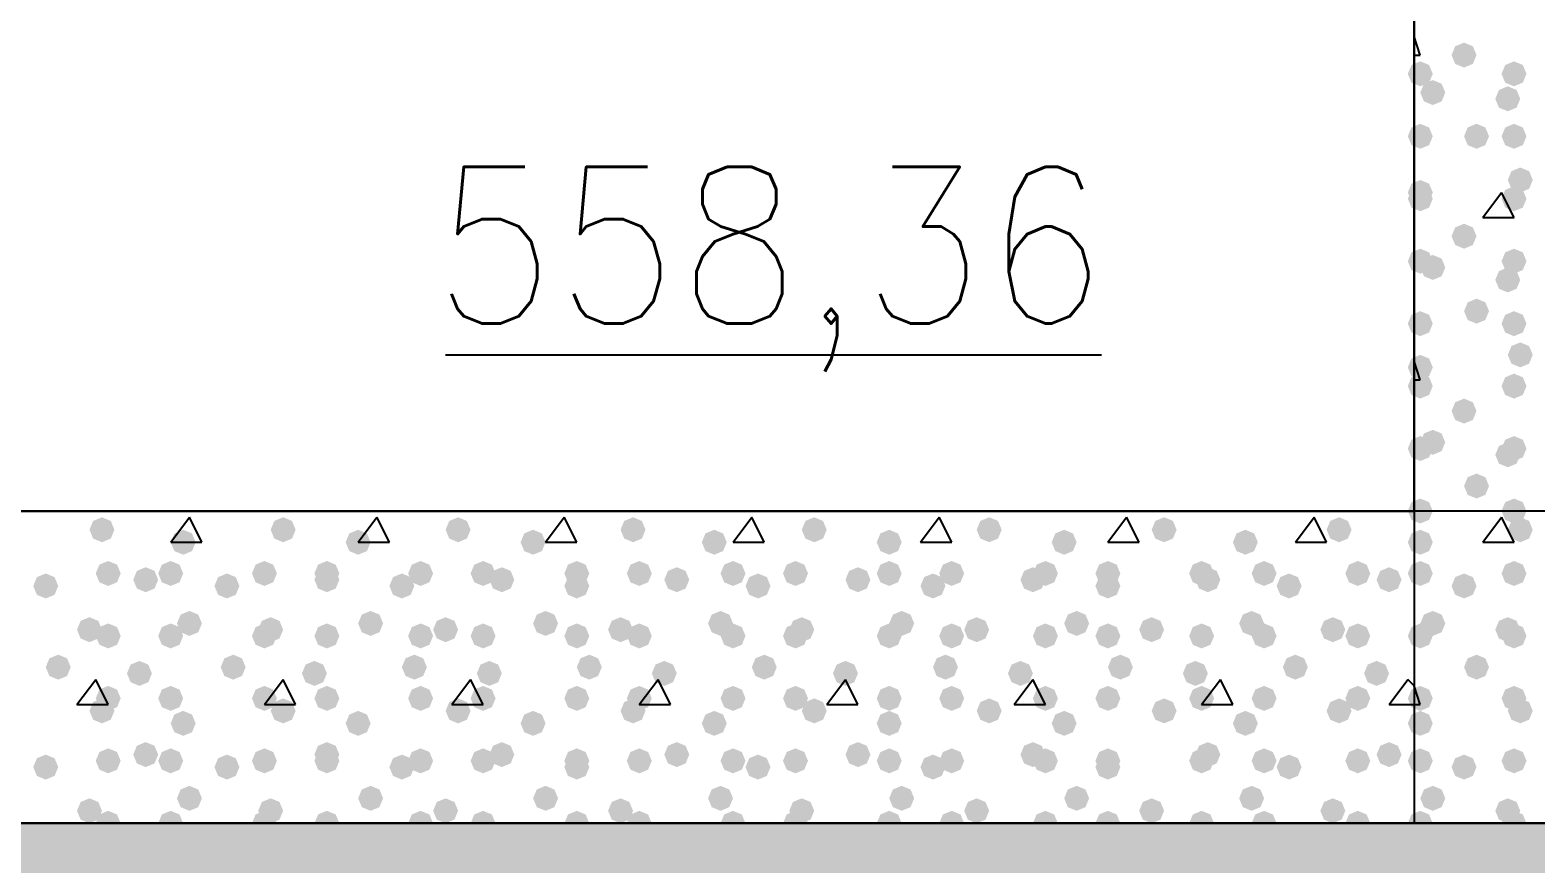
# Model space of a CAD drawing. Header units: millimetres. Extents: x 0 to 420, y 0 to 297.
# Drawn here: x 206.73 to 216.94, y 103.7 to 109.35 of the extents above; entities that cross this region are included whole.
import ezdxf

# ---------------------------------------------------------------- set-up
doc = ezdxf.new("R2010")
doc.units = ezdxf.units.MM
doc.layers.get('0').update_dxf_attribs({"linetype": 'CONTINUOUS'})
doc.styles.get("Standard").update_dxf_attribs({"font": 'STANDARD'})

msp = doc.modelspace()

# ---------------------------------------------------------------- hatches: boundary and pattern name
at = {"true_color": 0x000008}
for points in [[(216.535, 109.177667), (216.510129, 109.117871), (216.450333, 109.093), (216.390537, 109.117871), (216.365667, 109.177667), (216.390537, 109.237462), (216.450333, 109.262333), (216.510129, 109.237463)], [(216.238667, 109.050667), (216.213796, 108.990871), (216.154, 108.966), (216.094204, 108.990871), (216.069333, 109.050667), (216.094204, 109.110462), (216.154, 109.135333), (216.213796, 109.110463)], [(216.873667, 109.050667), (216.848796, 108.990871), (216.789, 108.966), (216.729204, 108.990871), (216.704333, 109.050667), (216.729204, 109.110462), (216.789, 109.135333), (216.848796, 109.110463)], [(216.323333, 108.923667), (216.298463, 108.863871), (216.238667, 108.839), (216.178871, 108.863871), (216.154, 108.923667), (216.178871, 108.983462), (216.238667, 109.008333), (216.298462, 108.983463)], [(216.831333, 108.881333), (216.806462, 108.821537), (216.746667, 108.796667), (216.686871, 108.821537), (216.662, 108.881333), (216.686871, 108.941129), (216.746667, 108.966), (216.806462, 108.941129)], [(216.238667, 108.627333), (216.213796, 108.567537), (216.154, 108.542667), (216.094204, 108.567537), (216.069333, 108.627333), (216.094204, 108.687129), (216.154, 108.712), (216.213796, 108.687129)], [(216.619667, 108.627333), (216.594796, 108.567537), (216.535, 108.542667), (216.475204, 108.567537), (216.450333, 108.627333), (216.475204, 108.687129), (216.535, 108.712), (216.594796, 108.687129)], [(216.873667, 108.627333), (216.848796, 108.567537), (216.789, 108.542667), (216.729204, 108.567537), (216.704333, 108.627333), (216.729204, 108.687129), (216.789, 108.712), (216.848796, 108.687129)], [(216.916, 108.331), (216.891129, 108.271204), (216.831333, 108.246333), (216.771538, 108.271204), (216.746667, 108.331), (216.771537, 108.390796), (216.831333, 108.415667), (216.891129, 108.390796)], [(216.238667, 108.246333), (216.213796, 108.186537), (216.154, 108.161667), (216.094204, 108.186537), (216.069333, 108.246333), (216.094204, 108.306129), (216.154, 108.331), (216.213796, 108.306129)], [(216.238667, 108.204), (216.213796, 108.144204), (216.154, 108.119333), (216.094204, 108.144204), (216.069333, 108.204), (216.094204, 108.263796), (216.154, 108.288667), (216.213796, 108.263796)], [(216.873667, 108.204), (216.848796, 108.144204), (216.789, 108.119333), (216.729204, 108.144204), (216.704333, 108.204), (216.729204, 108.263796), (216.789, 108.288667), (216.848796, 108.263796)], [(216.535, 107.95), (216.510129, 107.890204), (216.450333, 107.865333), (216.390537, 107.890204), (216.365667, 107.95), (216.390537, 108.009796), (216.450333, 108.034667), (216.510129, 108.009796)], [(216.238667, 107.780667), (216.213796, 107.720871), (216.154, 107.696), (216.094204, 107.720871), (216.069333, 107.780667), (216.094204, 107.840462), (216.154, 107.865333), (216.213796, 107.840463)], [(216.873667, 107.780667), (216.848796, 107.720871), (216.789, 107.696), (216.729204, 107.720871), (216.704333, 107.780667), (216.729204, 107.840462), (216.789, 107.865333), (216.848796, 107.840463)], [(216.323333, 107.738333), (216.298463, 107.678538), (216.238667, 107.653667), (216.178871, 107.678538), (216.154, 107.738333), (216.178871, 107.798129), (216.238667, 107.823), (216.298462, 107.798129)], [(216.831333, 107.653667), (216.806462, 107.593871), (216.746667, 107.569), (216.686871, 107.593871), (216.662, 107.653667), (216.686871, 107.713462), (216.746667, 107.738333), (216.806462, 107.713463)], [(216.238667, 107.357333), (216.213796, 107.297537), (216.154, 107.272667), (216.094204, 107.297537), (216.069333, 107.357333), (216.094204, 107.417129), (216.154, 107.442), (216.213796, 107.417129)], [(216.619667, 107.442), (216.594796, 107.382204), (216.535, 107.357333), (216.475204, 107.382204), (216.450333, 107.442), (216.475204, 107.501796), (216.535, 107.526667), (216.594796, 107.501796)], [(216.873667, 107.357333), (216.848796, 107.297537), (216.789, 107.272667), (216.729204, 107.297537), (216.704333, 107.357333), (216.729204, 107.417129), (216.789, 107.442), (216.848796, 107.417129)], [(216.916, 107.145667), (216.891129, 107.085871), (216.831333, 107.061), (216.771538, 107.085871), (216.746667, 107.145667), (216.771537, 107.205462), (216.831333, 107.230333), (216.891129, 107.205463)], [(216.238667, 107.061), (216.213796, 107.001204), (216.154, 106.976333), (216.094204, 107.001204), (216.069333, 107.061), (216.094204, 107.120796), (216.154, 107.145667), (216.213796, 107.120796)], [(216.238667, 106.934), (216.213796, 106.874204), (216.154, 106.849333), (216.094204, 106.874204), (216.069333, 106.934), (216.094204, 106.993796), (216.154, 107.018667), (216.213796, 106.993796)], [(216.873667, 106.934), (216.848796, 106.874204), (216.789, 106.849333), (216.729204, 106.874204), (216.704333, 106.934), (216.729204, 106.993796), (216.789, 107.018667), (216.848796, 106.993796)], [(216.535, 106.764667), (216.510129, 106.704871), (216.450333, 106.68), (216.390537, 106.704871), (216.365667, 106.764667), (216.390537, 106.824462), (216.450333, 106.849333), (216.510129, 106.824463)], [(216.323333, 106.553), (216.298463, 106.493204), (216.238667, 106.468333), (216.178871, 106.493204), (216.154, 106.553), (216.178871, 106.612796), (216.238667, 106.637667), (216.298462, 106.612796)], [(216.238667, 106.510667), (216.213796, 106.450871), (216.154, 106.426), (216.094204, 106.450871), (216.069333, 106.510667), (216.094204, 106.570462), (216.154, 106.595333), (216.213796, 106.570463)], [(216.831333, 106.468333), (216.806462, 106.408537), (216.746667, 106.383667), (216.686871, 106.408537), (216.662, 106.468333), (216.686871, 106.528129), (216.746667, 106.553), (216.806462, 106.528129)], [(216.873667, 106.510667), (216.848796, 106.450871), (216.789, 106.426), (216.729204, 106.450871), (216.704333, 106.510667), (216.729204, 106.570462), (216.789, 106.595333), (216.848796, 106.570463)], [(216.619667, 106.256667), (216.594796, 106.196871), (216.535, 106.172), (216.475204, 106.196871), (216.450333, 106.256667), (216.475204, 106.316462), (216.535, 106.341333), (216.594796, 106.316463)], [(216.238667, 106.087333), (216.213796, 106.027537), (216.154, 106.002667), (216.094204, 106.027537), (216.069333, 106.087333), (216.094204, 106.147129), (216.154, 106.172), (216.213796, 106.147129)], [(216.873667, 106.087333), (216.848796, 106.027537), (216.789, 106.002667), (216.729204, 106.027537), (216.704333, 106.087333), (216.729204, 106.147129), (216.789, 106.172), (216.848796, 106.147129)], [(207.306333, 105.960333), (207.281462, 105.900538), (207.221667, 105.875667), (207.161871, 105.900538), (207.137, 105.960333), (207.161871, 106.020129), (207.221667, 106.045), (207.281462, 106.020129)], [(208.534, 105.960333), (208.509129, 105.900538), (208.449333, 105.875667), (208.389538, 105.900538), (208.364667, 105.960333), (208.389537, 106.020129), (208.449333, 106.045), (208.509129, 106.020129)], [(209.719333, 105.960333), (209.694462, 105.900538), (209.634667, 105.875667), (209.574871, 105.900538), (209.55, 105.960333), (209.574871, 106.020129), (209.634667, 106.045), (209.694462, 106.020129)], [(210.904667, 105.960333), (210.879796, 105.900538), (210.82, 105.875667), (210.760204, 105.900538), (210.735333, 105.960333), (210.760204, 106.020129), (210.82, 106.045), (210.879796, 106.020129)], [(212.132333, 105.960333), (212.107463, 105.900538), (212.047667, 105.875667), (211.987871, 105.900538), (211.963, 105.960333), (211.987871, 106.020129), (212.047667, 106.045), (212.107462, 106.020129)], [(213.317667, 105.960333), (213.292796, 105.900538), (213.233, 105.875667), (213.173204, 105.900538), (213.148333, 105.960333), (213.173204, 106.020129), (213.233, 106.045), (213.292796, 106.020129)], [(214.503, 105.960333), (214.478129, 105.900538), (214.418333, 105.875667), (214.358538, 105.900538), (214.333667, 105.960333), (214.358537, 106.020129), (214.418333, 106.045), (214.478129, 106.020129)], [(215.688333, 105.960333), (215.663462, 105.900538), (215.603667, 105.875667), (215.543871, 105.900538), (215.519, 105.960333), (215.543871, 106.020129), (215.603667, 106.045), (215.663462, 106.020129)], [(207.856667, 105.875667), (207.831796, 105.815871), (207.772, 105.791), (207.712204, 105.815871), (207.687333, 105.875667), (207.712204, 105.935462), (207.772, 105.960333), (207.831796, 105.935463)], [(209.042, 105.875667), (209.017129, 105.815871), (208.957333, 105.791), (208.897538, 105.815871), (208.872667, 105.875667), (208.897537, 105.935462), (208.957333, 105.960333), (209.017129, 105.935463)], [(210.227333, 105.875667), (210.202462, 105.815871), (210.142667, 105.791), (210.082871, 105.815871), (210.058, 105.875667), (210.082871, 105.935462), (210.142667, 105.960333), (210.202462, 105.935463)], [(211.455, 105.875667), (211.430129, 105.815871), (211.370333, 105.791), (211.310538, 105.815871), (211.285667, 105.875667), (211.310537, 105.935462), (211.370333, 105.960333), (211.430129, 105.935463)], [(212.640333, 105.875667), (212.615462, 105.815871), (212.555667, 105.791), (212.495871, 105.815871), (212.471, 105.875667), (212.495871, 105.935462), (212.555667, 105.960333), (212.615462, 105.935463)], [(213.825667, 105.875667), (213.800796, 105.815871), (213.741, 105.791), (213.681204, 105.815871), (213.656333, 105.875667), (213.681204, 105.935462), (213.741, 105.960333), (213.800796, 105.935463)], [(215.053333, 105.875667), (215.028462, 105.815871), (214.968667, 105.791), (214.908871, 105.815871), (214.884, 105.875667), (214.908871, 105.935462), (214.968667, 105.960333), (215.028462, 105.935463)], [(207.348667, 105.664), (207.323796, 105.604204), (207.264, 105.579333), (207.204204, 105.604204), (207.179333, 105.664), (207.204204, 105.723796), (207.264, 105.748667), (207.323796, 105.723796)], [(207.602667, 105.621667), (207.577796, 105.561871), (207.518, 105.537), (207.458204, 105.561871), (207.433333, 105.621667), (207.458204, 105.681462), (207.518, 105.706333), (207.577796, 105.681463)], [(207.772, 105.664), (207.747129, 105.604204), (207.687333, 105.579333), (207.627537, 105.604204), (207.602667, 105.664), (207.627537, 105.723796), (207.687333, 105.748667), (207.747129, 105.723796)], [(208.407, 105.664), (208.382129, 105.604204), (208.322333, 105.579333), (208.262538, 105.604204), (208.237667, 105.664), (208.262537, 105.723796), (208.322333, 105.748667), (208.382129, 105.723796)], [(208.830333, 105.664), (208.805462, 105.604204), (208.745667, 105.579333), (208.685871, 105.604204), (208.661, 105.664), (208.685871, 105.723796), (208.745667, 105.748667), (208.805462, 105.723796)], [(208.830333, 105.621667), (208.805462, 105.561871), (208.745667, 105.537), (208.685871, 105.561871), (208.661, 105.621667), (208.685871, 105.681462), (208.745667, 105.706333), (208.805462, 105.681463)], [(209.465333, 105.664), (209.440462, 105.604204), (209.380667, 105.579333), (209.320871, 105.604204), (209.296, 105.664), (209.320871, 105.723796), (209.380667, 105.748667), (209.440462, 105.723796)], [(209.888667, 105.664), (209.863796, 105.604204), (209.804, 105.579333), (209.744204, 105.604204), (209.719333, 105.664), (209.744204, 105.723796), (209.804, 105.748667), (209.863796, 105.723796)], [(210.015667, 105.621667), (209.990796, 105.561871), (209.931, 105.537), (209.871204, 105.561871), (209.846333, 105.621667), (209.871204, 105.681462), (209.931, 105.706333), (209.990796, 105.681463)], [(210.523667, 105.664), (210.498796, 105.604204), (210.439, 105.579333), (210.379204, 105.604204), (210.354333, 105.664), (210.379204, 105.723796), (210.439, 105.748667), (210.498796, 105.723796)], [(210.947, 105.664), (210.922129, 105.604204), (210.862333, 105.579333), (210.802538, 105.604204), (210.777667, 105.664), (210.802537, 105.723796), (210.862333, 105.748667), (210.922129, 105.723796)], [(211.201, 105.621667), (211.176129, 105.561871), (211.116333, 105.537), (211.056538, 105.561871), (211.031667, 105.621667), (211.056537, 105.681462), (211.116333, 105.706333), (211.176129, 105.681463)], [(211.582, 105.664), (211.557129, 105.604204), (211.497333, 105.579333), (211.437537, 105.604204), (211.412667, 105.664), (211.437537, 105.723796), (211.497333, 105.748667), (211.557129, 105.723796)], [(212.005333, 105.664), (211.980462, 105.604204), (211.920667, 105.579333), (211.860871, 105.604204), (211.836, 105.664), (211.860871, 105.723796), (211.920667, 105.748667), (211.980462, 105.723796)], [(212.428667, 105.621667), (212.403796, 105.561871), (212.344, 105.537), (212.284204, 105.561871), (212.259333, 105.621667), (212.284204, 105.681462), (212.344, 105.706333), (212.403796, 105.681463)], [(212.640333, 105.664), (212.615462, 105.604204), (212.555667, 105.579333), (212.495871, 105.604204), (212.471, 105.664), (212.495871, 105.723796), (212.555667, 105.748667), (212.615462, 105.723796)], [(213.063667, 105.664), (213.038796, 105.604204), (212.979, 105.579333), (212.919204, 105.604204), (212.894333, 105.664), (212.919204, 105.723796), (212.979, 105.748667), (213.038796, 105.723796)], [(213.614, 105.621667), (213.589129, 105.561871), (213.529333, 105.537), (213.469538, 105.561871), (213.444667, 105.621667), (213.469537, 105.681462), (213.529333, 105.706333), (213.589129, 105.681463)], [(213.698667, 105.664), (213.673796, 105.604204), (213.614, 105.579333), (213.554204, 105.604204), (213.529333, 105.664), (213.554204, 105.723796), (213.614, 105.748667), (213.673796, 105.723796)], [(214.122, 105.664), (214.097129, 105.604204), (214.037333, 105.579333), (213.977537, 105.604204), (213.952667, 105.664), (213.977537, 105.723796), (214.037333, 105.748667), (214.097129, 105.723796)], [(214.757, 105.664), (214.732129, 105.604204), (214.672333, 105.579333), (214.612537, 105.604204), (214.587667, 105.664), (214.612537, 105.723796), (214.672333, 105.748667), (214.732129, 105.723796)], [(214.799333, 105.621667), (214.774463, 105.561871), (214.714667, 105.537), (214.654871, 105.561871), (214.63, 105.621667), (214.654871, 105.681462), (214.714667, 105.706333), (214.774462, 105.681463)], [(215.180333, 105.664), (215.155462, 105.604204), (215.095667, 105.579333), (215.035871, 105.604204), (215.011, 105.664), (215.035871, 105.723796), (215.095667, 105.748667), (215.155462, 105.723796)], [(215.815333, 105.664), (215.790462, 105.604204), (215.730667, 105.579333), (215.670871, 105.604204), (215.646, 105.664), (215.670871, 105.723796), (215.730667, 105.748667), (215.790462, 105.723796)], [(216.027, 105.621667), (216.002129, 105.561871), (215.942333, 105.537), (215.882537, 105.561871), (215.857667, 105.621667), (215.882537, 105.681462), (215.942333, 105.706333), (216.002129, 105.681463)], [(206.925333, 105.579333), (206.900462, 105.519537), (206.840667, 105.494667), (206.780871, 105.519537), (206.756, 105.579333), (206.780871, 105.639129), (206.840667, 105.664), (206.900462, 105.639129)], [(208.153, 105.579333), (208.128129, 105.519537), (208.068333, 105.494667), (208.008537, 105.519537), (207.983667, 105.579333), (208.008537, 105.639129), (208.068333, 105.664), (208.128129, 105.639129)], [(209.338333, 105.579333), (209.313462, 105.519537), (209.253667, 105.494667), (209.193871, 105.519537), (209.169, 105.579333), (209.193871, 105.639129), (209.253667, 105.664), (209.313462, 105.639129)], [(210.523667, 105.579333), (210.498796, 105.519537), (210.439, 105.494667), (210.379204, 105.519537), (210.354333, 105.579333), (210.379204, 105.639129), (210.439, 105.664), (210.498796, 105.639129)], [(211.751333, 105.579333), (211.726462, 105.519537), (211.666667, 105.494667), (211.606871, 105.519537), (211.582, 105.579333), (211.606871, 105.639129), (211.666667, 105.664), (211.726462, 105.639129)], [(212.936667, 105.579333), (212.911796, 105.519537), (212.852, 105.494667), (212.792204, 105.519537), (212.767333, 105.579333), (212.792204, 105.639129), (212.852, 105.664), (212.911796, 105.639129)], [(214.122, 105.579333), (214.097129, 105.519537), (214.037333, 105.494667), (213.977537, 105.519537), (213.952667, 105.579333), (213.977537, 105.639129), (214.037333, 105.664), (214.097129, 105.639129)], [(215.349667, 105.579333), (215.324796, 105.519537), (215.265, 105.494667), (215.205204, 105.519537), (215.180333, 105.579333), (215.205204, 105.639129), (215.265, 105.664), (215.324796, 105.639129)], [(207.899, 105.325333), (207.874129, 105.265537), (207.814333, 105.240667), (207.754538, 105.265537), (207.729667, 105.325333), (207.754537, 105.385129), (207.814333, 105.41), (207.874129, 105.385129)], [(209.126667, 105.325333), (209.101796, 105.265537), (209.042, 105.240667), (208.982204, 105.265537), (208.957333, 105.325333), (208.982204, 105.385129), (209.042, 105.41), (209.101796, 105.385129)], [(210.312, 105.325333), (210.287129, 105.265537), (210.227333, 105.240667), (210.167537, 105.265537), (210.142667, 105.325333), (210.167537, 105.385129), (210.227333, 105.41), (210.287129, 105.385129)], [(211.497333, 105.325333), (211.472463, 105.265537), (211.412667, 105.240667), (211.352871, 105.265537), (211.328, 105.325333), (211.352871, 105.385129), (211.412667, 105.41), (211.472462, 105.385129)], [(212.725, 105.325333), (212.700129, 105.265537), (212.640333, 105.240667), (212.580537, 105.265537), (212.555667, 105.325333), (212.580537, 105.385129), (212.640333, 105.41), (212.700129, 105.385129)], [(213.910333, 105.325333), (213.885462, 105.265537), (213.825667, 105.240667), (213.765871, 105.265537), (213.741, 105.325333), (213.765871, 105.385129), (213.825667, 105.41), (213.885462, 105.385129)], [(215.095667, 105.325333), (215.070796, 105.265537), (215.011, 105.240667), (214.951204, 105.265537), (214.926333, 105.325333), (214.951204, 105.385129), (215.011, 105.41), (215.070796, 105.385129)], [(207.221667, 105.283), (207.196796, 105.223204), (207.137, 105.198333), (207.077204, 105.223204), (207.052333, 105.283), (207.077204, 105.342796), (207.137, 105.367667), (207.196796, 105.342796)], [(207.348667, 105.240667), (207.323796, 105.180871), (207.264, 105.156), (207.204204, 105.180871), (207.179333, 105.240667), (207.204204, 105.300462), (207.264, 105.325333), (207.323796, 105.300463)], [(207.772, 105.240667), (207.747129, 105.180871), (207.687333, 105.156), (207.627537, 105.180871), (207.602667, 105.240667), (207.627537, 105.300462), (207.687333, 105.325333), (207.747129, 105.300463)], [(208.407, 105.240667), (208.382129, 105.180871), (208.322333, 105.156), (208.262538, 105.180871), (208.237667, 105.240667), (208.262537, 105.300462), (208.322333, 105.325333), (208.382129, 105.300463)], [(208.449333, 105.283), (208.424463, 105.223204), (208.364667, 105.198333), (208.304871, 105.223204), (208.28, 105.283), (208.304871, 105.342796), (208.364667, 105.367667), (208.424462, 105.342796)], [(208.830333, 105.240667), (208.805462, 105.180871), (208.745667, 105.156), (208.685871, 105.180871), (208.661, 105.240667), (208.685871, 105.300462), (208.745667, 105.325333), (208.805462, 105.300463)], [(209.465333, 105.240667), (209.440462, 105.180871), (209.380667, 105.156), (209.320871, 105.180871), (209.296, 105.240667), (209.320871, 105.300462), (209.380667, 105.325333), (209.440462, 105.300463)], [(209.634667, 105.283), (209.609796, 105.223204), (209.55, 105.198333), (209.490204, 105.223204), (209.465333, 105.283), (209.490204, 105.342796), (209.55, 105.367667), (209.609796, 105.342796)], [(209.888667, 105.240667), (209.863796, 105.180871), (209.804, 105.156), (209.744204, 105.180871), (209.719333, 105.240667), (209.744204, 105.300462), (209.804, 105.325333), (209.863796, 105.300463)], [(210.523667, 105.240667), (210.498796, 105.180871), (210.439, 105.156), (210.379204, 105.180871), (210.354333, 105.240667), (210.379204, 105.300462), (210.439, 105.325333), (210.498796, 105.300463)], [(210.82, 105.283), (210.795129, 105.223204), (210.735333, 105.198333), (210.675538, 105.223204), (210.650667, 105.283), (210.675537, 105.342796), (210.735333, 105.367667), (210.795129, 105.342796)], [(210.947, 105.240667), (210.922129, 105.180871), (210.862333, 105.156), (210.802538, 105.180871), (210.777667, 105.240667), (210.802537, 105.300462), (210.862333, 105.325333), (210.922129, 105.300463)], [(211.582, 105.240667), (211.557129, 105.180871), (211.497333, 105.156), (211.437537, 105.180871), (211.412667, 105.240667), (211.437537, 105.300462), (211.497333, 105.325333), (211.557129, 105.300463)], [(212.005333, 105.240667), (211.980462, 105.180871), (211.920667, 105.156), (211.860871, 105.180871), (211.836, 105.240667), (211.860871, 105.300462), (211.920667, 105.325333), (211.980462, 105.300463)], [(212.047667, 105.283), (212.022796, 105.223204), (211.963, 105.198333), (211.903204, 105.223204), (211.878333, 105.283), (211.903204, 105.342796), (211.963, 105.367667), (212.022796, 105.342796)], [(212.640333, 105.240667), (212.615462, 105.180871), (212.555667, 105.156), (212.495871, 105.180871), (212.471, 105.240667), (212.495871, 105.300462), (212.555667, 105.325333), (212.615462, 105.300463)], [(213.063667, 105.240667), (213.038796, 105.180871), (212.979, 105.156), (212.919204, 105.180871), (212.894333, 105.240667), (212.919204, 105.300462), (212.979, 105.325333), (213.038796, 105.300463)], [(213.233, 105.283), (213.208129, 105.223204), (213.148333, 105.198333), (213.088538, 105.223204), (213.063667, 105.283), (213.088537, 105.342796), (213.148333, 105.367667), (213.208129, 105.342796)], [(213.698667, 105.240667), (213.673796, 105.180871), (213.614, 105.156), (213.554204, 105.180871), (213.529333, 105.240667), (213.554204, 105.300462), (213.614, 105.325333), (213.673796, 105.300463)], [(214.122, 105.240667), (214.097129, 105.180871), (214.037333, 105.156), (213.977537, 105.180871), (213.952667, 105.240667), (213.977537, 105.300462), (214.037333, 105.325333), (214.097129, 105.300463)], [(214.418333, 105.283), (214.393463, 105.223204), (214.333667, 105.198333), (214.273871, 105.223204), (214.249, 105.283), (214.273871, 105.342796), (214.333667, 105.367667), (214.393462, 105.342796)], [(214.757, 105.240667), (214.732129, 105.180871), (214.672333, 105.156), (214.612537, 105.180871), (214.587667, 105.240667), (214.612537, 105.300462), (214.672333, 105.325333), (214.732129, 105.300463)], [(215.180333, 105.240667), (215.155462, 105.180871), (215.095667, 105.156), (215.035871, 105.180871), (215.011, 105.240667), (215.035871, 105.300462), (215.095667, 105.325333), (215.155462, 105.300463)], [(215.646, 105.283), (215.621129, 105.223204), (215.561333, 105.198333), (215.501538, 105.223204), (215.476667, 105.283), (215.501537, 105.342796), (215.561333, 105.367667), (215.621129, 105.342796)], [(215.815333, 105.240667), (215.790462, 105.180871), (215.730667, 105.156), (215.670871, 105.180871), (215.646, 105.240667), (215.670871, 105.300462), (215.730667, 105.325333), (215.790462, 105.300463)], [(207.01, 105.029), (206.985129, 104.969204), (206.925333, 104.944333), (206.865538, 104.969204), (206.840667, 105.029), (206.865537, 105.088796), (206.925333, 105.113667), (206.985129, 105.088796)], [(208.195333, 105.029), (208.170462, 104.969204), (208.110667, 104.944333), (208.050871, 104.969204), (208.026, 105.029), (208.050871, 105.088796), (208.110667, 105.113667), (208.170462, 105.088796)], [(209.423, 105.029), (209.398129, 104.969204), (209.338333, 104.944333), (209.278538, 104.969204), (209.253667, 105.029), (209.278537, 105.088796), (209.338333, 105.113667), (209.398129, 105.088796)], [(210.608333, 105.029), (210.583463, 104.969204), (210.523667, 104.944333), (210.463871, 104.969204), (210.439, 105.029), (210.463871, 105.088796), (210.523667, 105.113667), (210.583462, 105.088796)], [(211.793667, 105.029), (211.768796, 104.969204), (211.709, 104.944333), (211.649204, 104.969204), (211.624333, 105.029), (211.649204, 105.088796), (211.709, 105.113667), (211.768796, 105.088796)], [(213.021333, 105.029), (212.996462, 104.969204), (212.936667, 104.944333), (212.876871, 104.969204), (212.852, 105.029), (212.876871, 105.088796), (212.936667, 105.113667), (212.996462, 105.088796)], [(214.206667, 105.029), (214.181796, 104.969204), (214.122, 104.944333), (214.062204, 104.969204), (214.037333, 105.029), (214.062204, 105.088796), (214.122, 105.113667), (214.181796, 105.088796)], [(215.392, 105.029), (215.367129, 104.969204), (215.307333, 104.944333), (215.247537, 104.969204), (215.222667, 105.029), (215.247537, 105.088796), (215.307333, 105.113667), (215.367129, 105.088796)], [(207.560333, 104.986667), (207.535462, 104.926871), (207.475667, 104.902), (207.415871, 104.926871), (207.391, 104.986667), (207.415871, 105.046462), (207.475667, 105.071333), (207.535462, 105.046463)], [(208.745667, 104.986667), (208.720796, 104.926871), (208.661, 104.902), (208.601204, 104.926871), (208.576333, 104.986667), (208.601204, 105.046462), (208.661, 105.071333), (208.720796, 105.046463)], [(209.931, 104.986667), (209.906129, 104.926871), (209.846333, 104.902), (209.786538, 104.926871), (209.761667, 104.986667), (209.786537, 105.046462), (209.846333, 105.071333), (209.906129, 105.046463)], [(211.116333, 104.986667), (211.091462, 104.926871), (211.031667, 104.902), (210.971871, 104.926871), (210.947, 104.986667), (210.971871, 105.046462), (211.031667, 105.071333), (211.091462, 105.046463)], [(212.344, 104.986667), (212.319129, 104.926871), (212.259333, 104.902), (212.199538, 104.926871), (212.174667, 104.986667), (212.199537, 105.046462), (212.259333, 105.071333), (212.319129, 105.046463)], [(213.529333, 104.986667), (213.504462, 104.926871), (213.444667, 104.902), (213.384871, 104.926871), (213.36, 104.986667), (213.384871, 105.046462), (213.444667, 105.071333), (213.504462, 105.046463)], [(214.714667, 104.986667), (214.689796, 104.926871), (214.63, 104.902), (214.570204, 104.926871), (214.545333, 104.986667), (214.570204, 105.046462), (214.63, 105.071333), (214.689796, 105.046463)], [(215.942333, 104.986667), (215.917463, 104.926871), (215.857667, 104.902), (215.797871, 104.926871), (215.773, 104.986667), (215.797871, 105.046462), (215.857667, 105.071333), (215.917462, 105.046463)], [(207.348667, 104.817333), (207.323796, 104.757537), (207.264, 104.732667), (207.204204, 104.757537), (207.179333, 104.817333), (207.204204, 104.877129), (207.264, 104.902), (207.323796, 104.877129)], [(207.772, 104.817333), (207.747129, 104.757537), (207.687333, 104.732667), (207.627537, 104.757537), (207.602667, 104.817333), (207.627537, 104.877129), (207.687333, 104.902), (207.747129, 104.877129)], [(208.407, 104.817333), (208.382129, 104.757537), (208.322333, 104.732667), (208.262538, 104.757537), (208.237667, 104.817333), (208.262537, 104.877129), (208.322333, 104.902), (208.382129, 104.877129)], [(208.830333, 104.817333), (208.805462, 104.757537), (208.745667, 104.732667), (208.685871, 104.757537), (208.661, 104.817333), (208.685871, 104.877129), (208.745667, 104.902), (208.805462, 104.877129)], [(209.465333, 104.817333), (209.440462, 104.757537), (209.380667, 104.732667), (209.320871, 104.757537), (209.296, 104.817333), (209.320871, 104.877129), (209.380667, 104.902), (209.440462, 104.877129)], [(209.888667, 104.817333), (209.863796, 104.757537), (209.804, 104.732667), (209.744204, 104.757537), (209.719333, 104.817333), (209.744204, 104.877129), (209.804, 104.902), (209.863796, 104.877129)], [(210.523667, 104.817333), (210.498796, 104.757537), (210.439, 104.732667), (210.379204, 104.757537), (210.354333, 104.817333), (210.379204, 104.877129), (210.439, 104.902), (210.498796, 104.877129)], [(210.947, 104.817333), (210.922129, 104.757537), (210.862333, 104.732667), (210.802538, 104.757537), (210.777667, 104.817333), (210.802537, 104.877129), (210.862333, 104.902), (210.922129, 104.877129)], [(211.582, 104.817333), (211.557129, 104.757537), (211.497333, 104.732667), (211.437537, 104.757537), (211.412667, 104.817333), (211.437537, 104.877129), (211.497333, 104.902), (211.557129, 104.877129)], [(212.005333, 104.817333), (211.980462, 104.757537), (211.920667, 104.732667), (211.860871, 104.757537), (211.836, 104.817333), (211.860871, 104.877129), (211.920667, 104.902), (211.980462, 104.877129)], [(212.640333, 104.817333), (212.615462, 104.757537), (212.555667, 104.732667), (212.495871, 104.757537), (212.471, 104.817333), (212.495871, 104.877129), (212.555667, 104.902), (212.615462, 104.877129)], [(213.063667, 104.817333), (213.038796, 104.757537), (212.979, 104.732667), (212.919204, 104.757537), (212.894333, 104.817333), (212.919204, 104.877129), (212.979, 104.902), (213.038796, 104.877129)], [(213.698667, 104.817333), (213.673796, 104.757537), (213.614, 104.732667), (213.554204, 104.757537), (213.529333, 104.817333), (213.554204, 104.877129), (213.614, 104.902), (213.673796, 104.877129)], [(214.122, 104.817333), (214.097129, 104.757537), (214.037333, 104.732667), (213.977537, 104.757537), (213.952667, 104.817333), (213.977537, 104.877129), (214.037333, 104.902), (214.097129, 104.877129)], [(214.757, 104.817333), (214.732129, 104.757537), (214.672333, 104.732667), (214.612537, 104.757537), (214.587667, 104.817333), (214.612537, 104.877129), (214.672333, 104.902), (214.732129, 104.877129)], [(215.180333, 104.817333), (215.155462, 104.757537), (215.095667, 104.732667), (215.035871, 104.757537), (215.011, 104.817333), (215.035871, 104.877129), (215.095667, 104.902), (215.155462, 104.877129)], [(215.815333, 104.817333), (215.790462, 104.757537), (215.730667, 104.732667), (215.670871, 104.757537), (215.646, 104.817333), (215.670871, 104.877129), (215.730667, 104.902), (215.790462, 104.877129)], [(207.306333, 104.732667), (207.281462, 104.672871), (207.221667, 104.648), (207.161871, 104.672871), (207.137, 104.732667), (207.161871, 104.792462), (207.221667, 104.817333), (207.281462, 104.792463)], [(208.534, 104.732667), (208.509129, 104.672871), (208.449333, 104.648), (208.389538, 104.672871), (208.364667, 104.732667), (208.389537, 104.792462), (208.449333, 104.817333), (208.509129, 104.792463)], [(209.719333, 104.732667), (209.694462, 104.672871), (209.634667, 104.648), (209.574871, 104.672871), (209.55, 104.732667), (209.574871, 104.792462), (209.634667, 104.817333), (209.694462, 104.792463)], [(210.904667, 104.732667), (210.879796, 104.672871), (210.82, 104.648), (210.760204, 104.672871), (210.735333, 104.732667), (210.760204, 104.792462), (210.82, 104.817333), (210.879796, 104.792463)], [(212.132333, 104.732667), (212.107463, 104.672871), (212.047667, 104.648), (211.987871, 104.672871), (211.963, 104.732667), (211.987871, 104.792462), (212.047667, 104.817333), (212.107462, 104.792463)], [(213.317667, 104.732667), (213.292796, 104.672871), (213.233, 104.648), (213.173204, 104.672871), (213.148333, 104.732667), (213.173204, 104.792462), (213.233, 104.817333), (213.292796, 104.792463)], [(214.503, 104.732667), (214.478129, 104.672871), (214.418333, 104.648), (214.358538, 104.672871), (214.333667, 104.732667), (214.358537, 104.792462), (214.418333, 104.817333), (214.478129, 104.792463)], [(215.688333, 104.732667), (215.663462, 104.672871), (215.603667, 104.648), (215.543871, 104.672871), (215.519, 104.732667), (215.543871, 104.792462), (215.603667, 104.817333), (215.663462, 104.792463)], [(207.856667, 104.648), (207.831796, 104.588204), (207.772, 104.563333), (207.712204, 104.588204), (207.687333, 104.648), (207.712204, 104.707796), (207.772, 104.732667), (207.831796, 104.707796)], [(209.042, 104.648), (209.017129, 104.588204), (208.957333, 104.563333), (208.897538, 104.588204), (208.872667, 104.648), (208.897537, 104.707796), (208.957333, 104.732667), (209.017129, 104.707796)], [(210.227333, 104.648), (210.202462, 104.588204), (210.142667, 104.563333), (210.082871, 104.588204), (210.058, 104.648), (210.082871, 104.707796), (210.142667, 104.732667), (210.202462, 104.707796)], [(211.455, 104.648), (211.430129, 104.588204), (211.370333, 104.563333), (211.310538, 104.588204), (211.285667, 104.648), (211.310537, 104.707796), (211.370333, 104.732667), (211.430129, 104.707796)], [(212.640333, 104.648), (212.615462, 104.588204), (212.555667, 104.563333), (212.495871, 104.588204), (212.471, 104.648), (212.495871, 104.707796), (212.555667, 104.732667), (212.615462, 104.707796)], [(213.825667, 104.648), (213.800796, 104.588204), (213.741, 104.563333), (213.681204, 104.588204), (213.656333, 104.648), (213.681204, 104.707796), (213.741, 104.732667), (213.800796, 104.707796)], [(215.053333, 104.648), (215.028462, 104.588204), (214.968667, 104.563333), (214.908871, 104.588204), (214.884, 104.648), (214.908871, 104.707796), (214.968667, 104.732667), (215.028462, 104.707796)], [(207.348667, 104.394), (207.323796, 104.334204), (207.264, 104.309333), (207.204204, 104.334204), (207.179333, 104.394), (207.204204, 104.453796), (207.264, 104.478667), (207.323796, 104.453796)], [(207.602667, 104.436333), (207.577796, 104.376537), (207.518, 104.351667), (207.458204, 104.376537), (207.433333, 104.436333), (207.458204, 104.496129), (207.518, 104.521), (207.577796, 104.496129)], [(207.772, 104.394), (207.747129, 104.334204), (207.687333, 104.309333), (207.627537, 104.334204), (207.602667, 104.394), (207.627537, 104.453796), (207.687333, 104.478667), (207.747129, 104.453796)], [(208.407, 104.394), (208.382129, 104.334204), (208.322333, 104.309333), (208.262538, 104.334204), (208.237667, 104.394), (208.262537, 104.453796), (208.322333, 104.478667), (208.382129, 104.453796)], [(208.830333, 104.436333), (208.805462, 104.376537), (208.745667, 104.351667), (208.685871, 104.376537), (208.661, 104.436333), (208.685871, 104.496129), (208.745667, 104.521), (208.805462, 104.496129)], [(208.830333, 104.394), (208.805462, 104.334204), (208.745667, 104.309333), (208.685871, 104.334204), (208.661, 104.394), (208.685871, 104.453796), (208.745667, 104.478667), (208.805462, 104.453796)], [(209.465333, 104.394), (209.440462, 104.334204), (209.380667, 104.309333), (209.320871, 104.334204), (209.296, 104.394), (209.320871, 104.453796), (209.380667, 104.478667), (209.440462, 104.453796)], [(209.888667, 104.394), (209.863796, 104.334204), (209.804, 104.309333), (209.744204, 104.334204), (209.719333, 104.394), (209.744204, 104.453796), (209.804, 104.478667), (209.863796, 104.453796)], [(210.015667, 104.436333), (209.990796, 104.376537), (209.931, 104.351667), (209.871204, 104.376537), (209.846333, 104.436333), (209.871204, 104.496129), (209.931, 104.521), (209.990796, 104.496129)], [(210.523667, 104.394), (210.498796, 104.334204), (210.439, 104.309333), (210.379204, 104.334204), (210.354333, 104.394), (210.379204, 104.453796), (210.439, 104.478667), (210.498796, 104.453796)], [(210.947, 104.394), (210.922129, 104.334204), (210.862333, 104.309333), (210.802538, 104.334204), (210.777667, 104.394), (210.802537, 104.453796), (210.862333, 104.478667), (210.922129, 104.453796)], [(211.201, 104.436333), (211.176129, 104.376537), (211.116333, 104.351667), (211.056538, 104.376537), (211.031667, 104.436333), (211.056537, 104.496129), (211.116333, 104.521), (211.176129, 104.496129)], [(211.582, 104.394), (211.557129, 104.334204), (211.497333, 104.309333), (211.437537, 104.334204), (211.412667, 104.394), (211.437537, 104.453796), (211.497333, 104.478667), (211.557129, 104.453796)], [(212.005333, 104.394), (211.980462, 104.334204), (211.920667, 104.309333), (211.860871, 104.334204), (211.836, 104.394), (211.860871, 104.453796), (211.920667, 104.478667), (211.980462, 104.453796)], [(212.428667, 104.436333), (212.403796, 104.376537), (212.344, 104.351667), (212.284204, 104.376537), (212.259333, 104.436333), (212.284204, 104.496129), (212.344, 104.521), (212.403796, 104.496129)], [(212.640333, 104.394), (212.615462, 104.334204), (212.555667, 104.309333), (212.495871, 104.334204), (212.471, 104.394), (212.495871, 104.453796), (212.555667, 104.478667), (212.615462, 104.453796)], [(213.063667, 104.394), (213.038796, 104.334204), (212.979, 104.309333), (212.919204, 104.334204), (212.894333, 104.394), (212.919204, 104.453796), (212.979, 104.478667), (213.038796, 104.453796)], [(213.614, 104.436333), (213.589129, 104.376537), (213.529333, 104.351667), (213.469538, 104.376537), (213.444667, 104.436333), (213.469537, 104.496129), (213.529333, 104.521), (213.589129, 104.496129)], [(213.698667, 104.394), (213.673796, 104.334204), (213.614, 104.309333), (213.554204, 104.334204), (213.529333, 104.394), (213.554204, 104.453796), (213.614, 104.478667), (213.673796, 104.453796)], [(214.122, 104.394), (214.097129, 104.334204), (214.037333, 104.309333), (213.977537, 104.334204), (213.952667, 104.394), (213.977537, 104.453796), (214.037333, 104.478667), (214.097129, 104.453796)], [(214.757, 104.394), (214.732129, 104.334204), (214.672333, 104.309333), (214.612537, 104.334204), (214.587667, 104.394), (214.612537, 104.453796), (214.672333, 104.478667), (214.732129, 104.453796)], [(214.799333, 104.436333), (214.774463, 104.376537), (214.714667, 104.351667), (214.654871, 104.376537), (214.63, 104.436333), (214.654871, 104.496129), (214.714667, 104.521), (214.774462, 104.496129)], [(215.180333, 104.394), (215.155462, 104.334204), (215.095667, 104.309333), (215.035871, 104.334204), (215.011, 104.394), (215.035871, 104.453796), (215.095667, 104.478667), (215.155462, 104.453796)], [(215.815333, 104.394), (215.790462, 104.334204), (215.730667, 104.309333), (215.670871, 104.334204), (215.646, 104.394), (215.670871, 104.453796), (215.730667, 104.478667), (215.790462, 104.453796)], [(216.027, 104.436333), (216.002129, 104.376537), (215.942333, 104.351667), (215.882537, 104.376537), (215.857667, 104.436333), (215.882537, 104.496129), (215.942333, 104.521), (216.002129, 104.496129)], [(206.925333, 104.351667), (206.900462, 104.291871), (206.840667, 104.267), (206.780871, 104.291871), (206.756, 104.351667), (206.780871, 104.411462), (206.840667, 104.436333), (206.900462, 104.411463)], [(208.153, 104.351667), (208.128129, 104.291871), (208.068333, 104.267), (208.008537, 104.291871), (207.983667, 104.351667), (208.008537, 104.411462), (208.068333, 104.436333), (208.128129, 104.411463)], [(209.338333, 104.351667), (209.313462, 104.291871), (209.253667, 104.267), (209.193871, 104.291871), (209.169, 104.351667), (209.193871, 104.411462), (209.253667, 104.436333), (209.313462, 104.411463)], [(210.523667, 104.351667), (210.498796, 104.291871), (210.439, 104.267), (210.379204, 104.291871), (210.354333, 104.351667), (210.379204, 104.411462), (210.439, 104.436333), (210.498796, 104.411463)], [(211.751333, 104.351667), (211.726462, 104.291871), (211.666667, 104.267), (211.606871, 104.291871), (211.582, 104.351667), (211.606871, 104.411462), (211.666667, 104.436333), (211.726462, 104.411463)], [(212.936667, 104.351667), (212.911796, 104.291871), (212.852, 104.267), (212.792204, 104.291871), (212.767333, 104.351667), (212.792204, 104.411462), (212.852, 104.436333), (212.911796, 104.411463)], [(214.122, 104.351667), (214.097129, 104.291871), (214.037333, 104.267), (213.977537, 104.291871), (213.952667, 104.351667), (213.977537, 104.411462), (214.037333, 104.436333), (214.097129, 104.411463)], [(215.349667, 104.351667), (215.324796, 104.291871), (215.265, 104.267), (215.205204, 104.291871), (215.180333, 104.351667), (215.205204, 104.411462), (215.265, 104.436333), (215.324796, 104.411463)], [(207.899, 104.14), (207.874129, 104.080204), (207.814333, 104.055333), (207.754538, 104.080204), (207.729667, 104.14), (207.754537, 104.199796), (207.814333, 104.224667), (207.874129, 104.199796)], [(209.126667, 104.14), (209.101796, 104.080204), (209.042, 104.055333), (208.982204, 104.080204), (208.957333, 104.14), (208.982204, 104.199796), (209.042, 104.224667), (209.101796, 104.199796)], [(210.312, 104.14), (210.287129, 104.080204), (210.227333, 104.055333), (210.167537, 104.080204), (210.142667, 104.14), (210.167537, 104.199796), (210.227333, 104.224667), (210.287129, 104.199796)], [(211.497333, 104.14), (211.472463, 104.080204), (211.412667, 104.055333), (211.352871, 104.080204), (211.328, 104.14), (211.352871, 104.199796), (211.412667, 104.224667), (211.472462, 104.199796)], [(212.725, 104.14), (212.700129, 104.080204), (212.640333, 104.055333), (212.580537, 104.080204), (212.555667, 104.14), (212.580537, 104.199796), (212.640333, 104.224667), (212.700129, 104.199796)], [(213.910333, 104.14), (213.885462, 104.080204), (213.825667, 104.055333), (213.765871, 104.080204), (213.741, 104.14), (213.765871, 104.199796), (213.825667, 104.224667), (213.885462, 104.199796)], [(215.095667, 104.14), (215.070796, 104.080204), (215.011, 104.055333), (214.951204, 104.080204), (214.926333, 104.14), (214.951204, 104.199796), (215.011, 104.224667), (215.070796, 104.199796)], [(207.221667, 104.055333), (207.196796, 103.995538), (207.137, 103.970667), (207.077204, 103.995538), (207.052333, 104.055333), (207.077204, 104.115129), (207.137, 104.14), (207.196796, 104.115129)], [(208.449333, 104.055333), (208.424463, 103.995538), (208.364667, 103.970667), (208.304871, 103.995538), (208.28, 104.055333), (208.304871, 104.115129), (208.364667, 104.14), (208.424462, 104.115129)], [(209.634667, 104.055333), (209.609796, 103.995538), (209.55, 103.970667), (209.490204, 103.995538), (209.465333, 104.055333), (209.490204, 104.115129), (209.55, 104.14), (209.609796, 104.115129)], [(210.82, 104.055333), (210.795129, 103.995538), (210.735333, 103.970667), (210.675538, 103.995538), (210.650667, 104.055333), (210.675537, 104.115129), (210.735333, 104.14), (210.795129, 104.115129)], [(212.047667, 104.055333), (212.022796, 103.995538), (211.963, 103.970667), (211.903204, 103.995538), (211.878333, 104.055333), (211.903204, 104.115129), (211.963, 104.14), (212.022796, 104.115129)], [(213.233, 104.055333), (213.208129, 103.995538), (213.148333, 103.970667), (213.088538, 103.995538), (213.063667, 104.055333), (213.088537, 104.115129), (213.148333, 104.14), (213.208129, 104.115129)], [(214.418333, 104.055333), (214.393463, 103.995538), (214.333667, 103.970667), (214.273871, 103.995538), (214.249, 104.055333), (214.273871, 104.115129), (214.333667, 104.14), (214.393462, 104.115129)], [(215.646, 104.055333), (215.621129, 103.995538), (215.561333, 103.970667), (215.501538, 103.995538), (215.476667, 104.055333), (215.501537, 104.115129), (215.561333, 104.14), (215.621129, 104.115129)], [(207.348667, 103.970667), (207.323796, 103.910871), (207.264, 103.886), (207.204204, 103.910871), (207.179333, 103.970667), (207.204204, 104.030462), (207.264, 104.055333), (207.323796, 104.030463)], [(207.772, 103.970667), (207.747129, 103.910871), (207.687333, 103.886), (207.627537, 103.910871), (207.602667, 103.970667), (207.627537, 104.030462), (207.687333, 104.055333), (207.747129, 104.030463)], [(208.407, 103.970667), (208.382129, 103.910871), (208.322333, 103.886), (208.262538, 103.910871), (208.237667, 103.970667), (208.262537, 104.030462), (208.322333, 104.055333), (208.382129, 104.030463)], [(208.830333, 103.970667), (208.805462, 103.910871), (208.745667, 103.886), (208.685871, 103.910871), (208.661, 103.970667), (208.685871, 104.030462), (208.745667, 104.055333), (208.805462, 104.030463)], [(209.465333, 103.970667), (209.440462, 103.910871), (209.380667, 103.886), (209.320871, 103.910871), (209.296, 103.970667), (209.320871, 104.030462), (209.380667, 104.055333), (209.440462, 104.030463)], [(209.888667, 103.970667), (209.863796, 103.910871), (209.804, 103.886), (209.744204, 103.910871), (209.719333, 103.970667), (209.744204, 104.030462), (209.804, 104.055333), (209.863796, 104.030463)], [(210.523667, 103.970667), (210.498796, 103.910871), (210.439, 103.886), (210.379204, 103.910871), (210.354333, 103.970667), (210.379204, 104.030462), (210.439, 104.055333), (210.498796, 104.030463)], [(210.947, 103.970667), (210.922129, 103.910871), (210.862333, 103.886), (210.802538, 103.910871), (210.777667, 103.970667), (210.802537, 104.030462), (210.862333, 104.055333), (210.922129, 104.030463)], [(211.582, 103.970667), (211.557129, 103.910871), (211.497333, 103.886), (211.437537, 103.910871), (211.412667, 103.970667), (211.437537, 104.030462), (211.497333, 104.055333), (211.557129, 104.030463)], [(212.005333, 103.970667), (211.980462, 103.910871), (211.920667, 103.886), (211.860871, 103.910871), (211.836, 103.970667), (211.860871, 104.030462), (211.920667, 104.055333), (211.980462, 104.030463)], [(212.640333, 103.970667), (212.615462, 103.910871), (212.555667, 103.886), (212.495871, 103.910871), (212.471, 103.970667), (212.495871, 104.030462), (212.555667, 104.055333), (212.615462, 104.030463)], [(213.063667, 103.970667), (213.038796, 103.910871), (212.979, 103.886), (212.919204, 103.910871), (212.894333, 103.970667), (212.919204, 104.030462), (212.979, 104.055333), (213.038796, 104.030463)], [(213.698667, 103.970667), (213.673796, 103.910871), (213.614, 103.886), (213.554204, 103.910871), (213.529333, 103.970667), (213.554204, 104.030462), (213.614, 104.055333), (213.673796, 104.030463)], [(214.122, 103.970667), (214.097129, 103.910871), (214.037333, 103.886), (213.977537, 103.910871), (213.952667, 103.970667), (213.977537, 104.030462), (214.037333, 104.055333), (214.097129, 104.030463)], [(214.757, 103.970667), (214.732129, 103.910871), (214.672333, 103.886), (214.612537, 103.910871), (214.587667, 103.970667), (214.612537, 104.030462), (214.672333, 104.055333), (214.732129, 104.030463)], [(215.180333, 103.970667), (215.155462, 103.910871), (215.095667, 103.886), (215.035871, 103.910871), (215.011, 103.970667), (215.035871, 104.030462), (215.095667, 104.055333), (215.155462, 104.030463)], [(215.815333, 103.970667), (215.790462, 103.910871), (215.730667, 103.886), (215.670871, 103.910871), (215.646, 103.970667), (215.670871, 104.030462), (215.730667, 104.055333), (215.790462, 104.030463)]]:
    msp.add_hatch(color=0, dxfattribs=at).paths.add_polyline_path(points, flags=0)
at = {"true_color": 0x000007}
for points in [[(216.916, 105.960333), (216.891129, 105.900538), (216.831333, 105.875667), (216.771538, 105.900538), (216.746667, 105.960333), (216.771537, 106.020129), (216.831333, 106.045), (216.891129, 106.020129)], [(216.238667, 105.875667), (216.213796, 105.815871), (216.154, 105.791), (216.094204, 105.815871), (216.069333, 105.875667), (216.094204, 105.935462), (216.154, 105.960333), (216.213796, 105.935463)], [(216.238667, 105.664), (216.213796, 105.604204), (216.154, 105.579333), (216.094204, 105.604204), (216.069333, 105.664), (216.094204, 105.723796), (216.154, 105.748667), (216.213796, 105.723796)], [(216.873667, 105.664), (216.848796, 105.604204), (216.789, 105.579333), (216.729204, 105.604204), (216.704333, 105.664), (216.729204, 105.723796), (216.789, 105.748667), (216.848796, 105.723796)], [(216.535, 105.579333), (216.510129, 105.519537), (216.450333, 105.494667), (216.390537, 105.519537), (216.365667, 105.579333), (216.390537, 105.639129), (216.450333, 105.664), (216.510129, 105.639129)], [(216.323333, 105.325333), (216.298463, 105.265537), (216.238667, 105.240667), (216.178871, 105.265537), (216.154, 105.325333), (216.178871, 105.385129), (216.238667, 105.41), (216.298462, 105.385129)], [(216.238667, 105.240667), (216.213796, 105.180871), (216.154, 105.156), (216.094204, 105.180871), (216.069333, 105.240667), (216.094204, 105.300462), (216.154, 105.325333), (216.213796, 105.300463)], [(216.831333, 105.283), (216.806462, 105.223204), (216.746667, 105.198333), (216.686871, 105.223204), (216.662, 105.283), (216.686871, 105.342796), (216.746667, 105.367667), (216.806462, 105.342796)], [(216.873667, 105.240667), (216.848796, 105.180871), (216.789, 105.156), (216.729204, 105.180871), (216.704333, 105.240667), (216.729204, 105.300462), (216.789, 105.325333), (216.848796, 105.300463)], [(216.619667, 105.029), (216.594796, 104.969204), (216.535, 104.944333), (216.475204, 104.969204), (216.450333, 105.029), (216.475204, 105.088796), (216.535, 105.113667), (216.594796, 105.088796)], [(216.238667, 104.817333), (216.213796, 104.757537), (216.154, 104.732667), (216.094204, 104.757537), (216.069333, 104.817333), (216.094204, 104.877129), (216.154, 104.902), (216.213796, 104.877129)], [(216.873667, 104.817333), (216.848796, 104.757537), (216.789, 104.732667), (216.729204, 104.757537), (216.704333, 104.817333), (216.729204, 104.877129), (216.789, 104.902), (216.848796, 104.877129)], [(216.916, 104.732667), (216.891129, 104.672871), (216.831333, 104.648), (216.771538, 104.672871), (216.746667, 104.732667), (216.771537, 104.792462), (216.831333, 104.817333), (216.891129, 104.792463)], [(216.238667, 104.648), (216.213796, 104.588204), (216.154, 104.563333), (216.094204, 104.588204), (216.069333, 104.648), (216.094204, 104.707796), (216.154, 104.732667), (216.213796, 104.707796)], [(216.238667, 104.394), (216.213796, 104.334204), (216.154, 104.309333), (216.094204, 104.334204), (216.069333, 104.394), (216.094204, 104.453796), (216.154, 104.478667), (216.213796, 104.453796)], [(216.873667, 104.394), (216.848796, 104.334204), (216.789, 104.309333), (216.729204, 104.334204), (216.704333, 104.394), (216.729204, 104.453796), (216.789, 104.478667), (216.848796, 104.453796)], [(216.535, 104.351667), (216.510129, 104.291871), (216.450333, 104.267), (216.390537, 104.291871), (216.365667, 104.351667), (216.390537, 104.411462), (216.450333, 104.436333), (216.510129, 104.411463)], [(216.323333, 104.14), (216.298463, 104.080204), (216.238667, 104.055333), (216.178871, 104.080204), (216.154, 104.14), (216.178871, 104.199796), (216.238667, 104.224667), (216.298462, 104.199796)], [(216.831333, 104.055333), (216.806462, 103.995538), (216.746667, 103.970667), (216.686871, 103.995538), (216.662, 104.055333), (216.686871, 104.115129), (216.746667, 104.14), (216.806462, 104.115129)], [(216.238667, 103.970667), (216.213796, 103.910871), (216.154, 103.886), (216.094204, 103.910871), (216.069333, 103.970667), (216.094204, 104.030462), (216.154, 104.055333), (216.213796, 104.030463)], [(216.873667, 103.970667), (216.848796, 103.910871), (216.789, 103.886), (216.729204, 103.910871), (216.704333, 103.970667), (216.729204, 104.030462), (216.789, 104.055333), (216.848796, 104.030463)]]:
    msp.add_hatch(color=0, dxfattribs=at).paths.add_polyline_path(points, flags=0)
at = {"true_color": 0x000008}
h = msp.add_hatch(color=0, dxfattribs=at)
h.paths.add_polyline_path([(379.603, 103.970667), (33.528, 103.970667), (379.603, 84.920667)], flags=0)
h.paths.add_polyline_path([(33.528, 103.970667), (379.603, 84.920667), (33.528, 84.920667)], flags=0)

# ---------------------------------------------------------------- linework, layer by layer
at = {"color": 0, "true_color": 0x000007}
for points in [[(32.469667, 125.179667), (32.469667, 148.463), (380.661333, 148.463), (380.661333, 125.179667), (218.228333, 125.179667), (218.228333, 103.970667), (194.902667, 103.970667), (194.902667, 125.179667)], [(32.469667, 125.179667), (32.469667, 148.463), (380.661333, 148.463), (380.661333, 125.179667), (218.228333, 125.179667), (218.228333, 103.970667), (194.902667, 103.970667), (194.902667, 125.179667)], [(216.111667, 106.087333), (216.111667, 103.970667), (218.228333, 103.970667), (218.228333, 106.087333)]]:
    msp.add_lwpolyline(points, close=True, dxfattribs=at)
at = {"color": 0, "true_color": 0x0000fd}
msp.add_lwpolyline([(216.111667, 127.296333), (378.544667, 127.296333), (378.544667, 146.346333), (34.586333, 146.346333), (34.586333, 127.296333), (197.019333, 127.296333), (197.019333, 106.087333), (216.111667, 106.087333)], close=True, dxfattribs=at)
at = {"color": 0, "true_color": 0x000007}
for points in [[(216.111667, 125.179667), (216.111667, 106.087333)], [(209.55, 107.145667), (213.995, 107.145667)], [(216.111667, 106.087333), (197.019333, 106.087333)], [(216.577333, 105.875667), (216.704333, 106.045)], [(216.789, 105.875667), (216.704333, 106.045)], [(216.577333, 105.875667), (216.789, 105.875667)], [(216.154, 104.775), (216.111667, 104.902)], [(216.111667, 104.775), (216.154, 104.775)], [(197.019333, 103.970667), (216.111667, 103.970667)]]:
    msp.add_lwpolyline(points, dxfattribs=at)
at = {"color": 0, "true_color": 0x000008}
for points in [[(216.154, 109.177667), (216.111667, 109.304667)], [(216.111667, 109.177667), (216.154, 109.177667)], [(216.577333, 108.077), (216.704333, 108.246333)], [(216.789, 108.077), (216.704333, 108.246333)], [(216.577333, 108.077), (216.789, 108.077)], [(216.154, 106.976333), (216.111667, 107.103333)], [(216.111667, 106.976333), (216.154, 106.976333)], [(207.687333, 105.875667), (207.814333, 106.045)], [(207.899, 105.875667), (207.814333, 106.045)], [(208.957333, 105.875667), (209.084333, 106.045)], [(209.169, 105.875667), (209.084333, 106.045)], [(210.227333, 105.875667), (210.354333, 106.045)], [(210.439, 105.875667), (210.354333, 106.045)], [(211.497333, 105.875667), (211.624333, 106.045)], [(211.709, 105.875667), (211.624333, 106.045)], [(212.767333, 105.875667), (212.894333, 106.045)], [(212.979, 105.875667), (212.894333, 106.045)], [(214.037333, 105.875667), (214.164333, 106.045)], [(214.249, 105.875667), (214.164333, 106.045)], [(215.307333, 105.875667), (215.434333, 106.045)], [(215.519, 105.875667), (215.434333, 106.045)], [(207.687333, 105.875667), (207.899, 105.875667)], [(208.957333, 105.875667), (209.169, 105.875667)], [(210.227333, 105.875667), (210.439, 105.875667)], [(211.497333, 105.875667), (211.709, 105.875667)], [(212.767333, 105.875667), (212.979, 105.875667)], [(214.037333, 105.875667), (214.249, 105.875667)], [(215.307333, 105.875667), (215.519, 105.875667)], [(207.052333, 104.775), (207.179333, 104.944333)], [(207.264, 104.775), (207.179333, 104.944333)], [(208.322333, 104.775), (208.449333, 104.944333)], [(208.534, 104.775), (208.449333, 104.944333)], [(209.592333, 104.775), (209.719333, 104.944333)], [(209.804, 104.775), (209.719333, 104.944333)], [(210.862333, 104.775), (210.989333, 104.944333)], [(211.074, 104.775), (210.989333, 104.944333)], [(212.132333, 104.775), (212.259333, 104.944333)], [(212.344, 104.775), (212.259333, 104.944333)], [(213.402333, 104.775), (213.529333, 104.944333)], [(213.614, 104.775), (213.529333, 104.944333)], [(214.672333, 104.775), (214.799333, 104.944333)], [(214.884, 104.775), (214.799333, 104.944333)], [(215.942333, 104.775), (216.069333, 104.944333)], [(216.111667, 104.902), (216.069333, 104.944333)], [(207.052333, 104.775), (207.264, 104.775)], [(208.322333, 104.775), (208.534, 104.775)], [(209.592333, 104.775), (209.804, 104.775)], [(210.862333, 104.775), (211.074, 104.775)], [(212.132333, 104.775), (212.344, 104.775)], [(213.402333, 104.775), (213.614, 104.775)], [(214.672333, 104.775), (214.884, 104.775)], [(215.942333, 104.775), (216.111667, 104.775)]]:
    msp.add_lwpolyline(points, dxfattribs=at)
msp.add_lwpolyline([(379.603, 103.970667), (33.528, 103.970667), (379.603, 84.920667)], close=True, dxfattribs=at)

# ---------------------------------------------------------------- texts
at = {"color": 0, "true_color": 0x000007, "insert": (209.465337, 108.419818), "char_height": 1.062478, "width": 4.19088554, "attachment_point": 1}
msp.add_mtext('558,36', dxfattribs=at)

doc.saveas('drawing.dxf')
